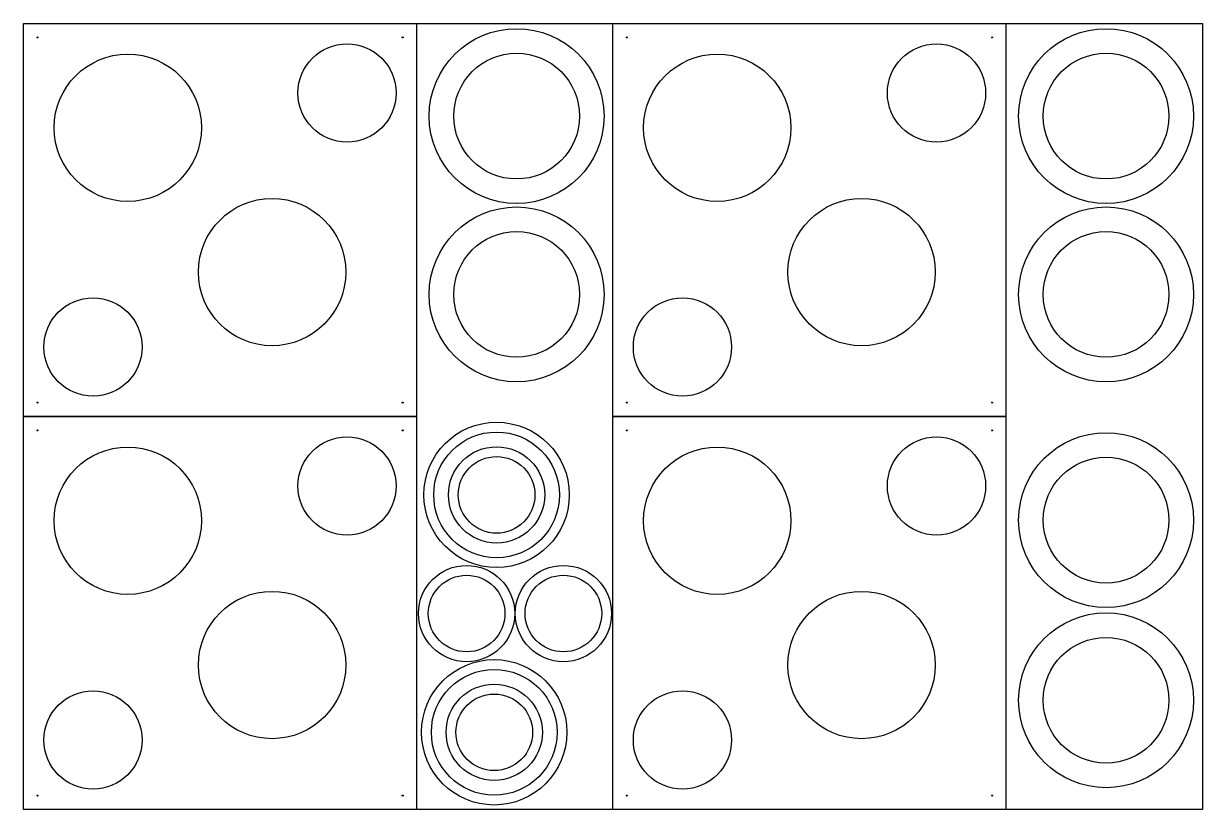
# Model space of a CAD drawing. Extents: x 0 to 120, y 0 to 80.
import ezdxf

# ---------------------------------------------------------------- set-up
doc = ezdxf.new("R2010")
doc.units = 0
doc.layers.add('DEFAULT', color=7, linetype='CONTINUOUS')

msp = doc.modelspace()

# ---------------------------------------------------------------- linework, layer by layer
at = {"layer": 'DEFAULT'}
for p, q in [((0, 40), (0, 80)), ((0, 80), (40, 80)), ((0, 40), (0, 80)), ((0, 80), (40, 80)), ((0, 0), (0, 80)), ((0, 80), (120, 80)), ((40, 80), (40, 40)), ((40, 80), (40, 40)), ((60, 40), (60, 80)), ((60, 80), (100, 80)), ((60, 40), (60, 80)), ((60, 80), (100, 80)), ((100, 80), (100, 40)), ((100, 80), (100, 40)), ((120, 80), (120, 0)), ((40, 40), (0, 40)), ((40, 40), (0, 40)), ((0, 0), (0, 40)), ((0, 40), (40, 40)), ((0, 0), (0, 40)), ((0, 40), (40, 40)), ((40, 40), (40, 0)), ((40, 40), (40, 0)), ((60, 0), (60, 40)), ((60, 40), (100, 40)), ((60, 0), (60, 40)), ((60, 40), (100, 40)), ((100, 40), (60, 40)), ((100, 40), (60, 40)), ((100, 40), (100, 0)), ((100, 40), (100, 0)), ((120, 0), (0, 0)), ((40, 0), (0, 0)), ((40, 0), (0, 0)), ((100, 0), (60, 0)), ((100, 0), (60, 0))]:
    msp.add_line(p, q, dxfattribs=at)
for centre, radius in [((50.19, 70.58), 8.9), ((110.19, 70.58), 8.9), ((1.41, 78.59), 0.05), ((1.41, 78.59), 0.05), ((38.59, 78.59), 0.05), ((61.41, 78.59), 0.05), ((61.41, 78.59), 0.05), ((98.59, 78.59), 0.05), ((10.61, 69.39), 7.5), ((32.93, 72.93), 5), ((50.19, 70.58), 6.4), ((70.61, 69.39), 7.5), ((92.93, 72.93), 5), ((110.19, 70.58), 6.4), ((25.3, 54.7), 7.5), ((50.19, 52.43), 8.9), ((85.3, 54.7), 7.5), ((110.19, 52.43), 8.9), ((50.19, 52.43), 6.4), ((110.19, 52.43), 6.4), ((7.07, 47.07), 5), ((67.07, 47.07), 5), ((1.41, 41.41), 0.05), ((38.59, 41.41), 0.05), ((61.41, 41.41), 0.05), ((98.59, 41.41), 0.05), ((1.41, 38.59), 0.05), ((1.41, 38.59), 0.05), ((38.59, 38.59), 0.05), ((48.15, 32.02), 7.4), ((48.15, 32.02), 6.4), ((61.41, 38.59), 0.05), ((61.41, 38.59), 0.05), ((98.59, 38.59), 0.05), ((32.93, 32.93), 5), ((92.93, 32.93), 5), ((110.19, 29.45), 8.9), ((10.61, 29.39), 7.5), ((48.15, 32.02), 4.9), ((70.61, 29.39), 7.5), ((48.15, 32.02), 3.9), ((110.19, 29.45), 6.4), ((45.1, 19.94), 4.9), ((54.95, 19.94), 4.9), ((45.1, 19.94), 3.9), ((54.95, 19.94), 3.9), ((25.3, 14.7), 7.5), ((85.3, 14.7), 7.5), ((110.19, 11.11), 8.9), ((110.19, 11.11), 6.4), ((47.91, 7.85), 7.4), ((47.91, 7.85), 6.4), ((7.07, 7.07), 5), ((47.91, 7.85), 4.9), ((67.07, 7.07), 5), ((47.91, 7.85), 3.9), ((1.41, 1.41), 0.05), ((38.59, 1.41), 0.05), ((61.41, 1.41), 0.05), ((98.59, 1.41), 0.05)]:
    msp.add_circle(centre, radius, dxfattribs=at)

doc.saveas('drawing.dxf')
